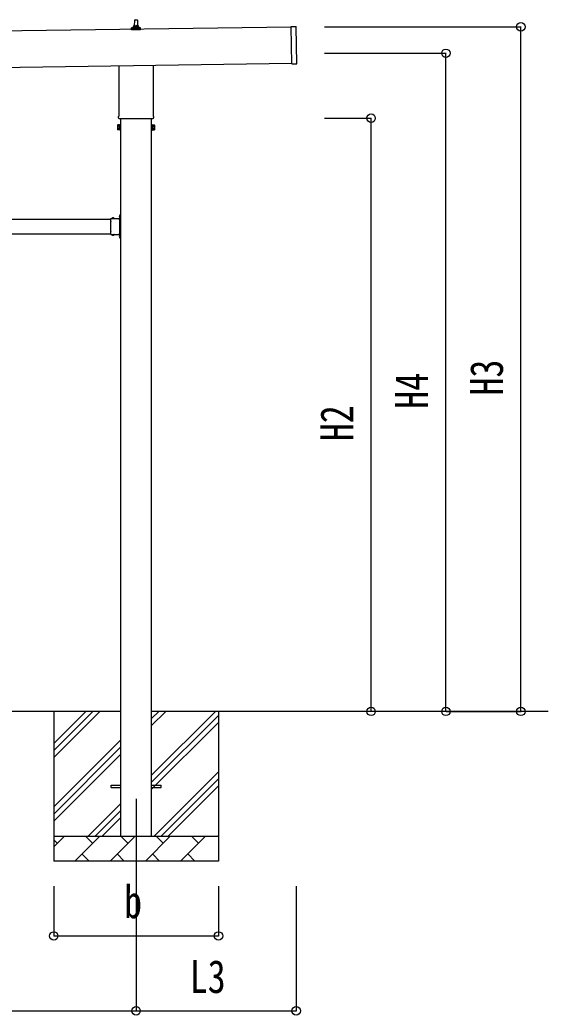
# Model space of a CAD drawing. Units: millimetres, scale not verified. Extents: x -16820 to 16820, y -11880 to 11880.
# Drawn here: x 255 to 2371, y -3969 to 19 of the extents above; entities that cross this region are included whole.
import ezdxf
from ezdxf.enums import TextEntityAlignment as Align

# ---------------------------------------------------------------- set-up
doc = ezdxf.new("R2010")
doc.units = ezdxf.units.MM
doc.header["$LTSCALE"] = 50
for name, color, linetype in [('0-4_YKK_12', 2, 'Continuous'), ('0-5_YKK_13', 4, 'Continuous'), ('0-6_YKK_A1', 4, 'Continuous'), ('0-7_YKK_D', 6, 'Continuous')]:
    doc.layers.add(name, color=color, linetype=linetype)
doc.styles.add('ＭＳ ゴシック', font='')
doc.styles.get('ＭＳ ゴシック').set_extended_font_data('MS Gothic')

msp = doc.modelspace()

# ---------------------------------------------------------------- linework, layer by layer
at = {"layer": '0-4_YKK_12'}
msp.add_line((720.58, -3102), (720.58, -3602), dxfattribs=at)
at = {"layer": '0-5_YKK_13'}
for p, q in [((714.58, -5.6), (715.31, 17.93)), ((716.31, 18.9), (724.85, 18.9)), ((725.85, 17.93), (726.58, -5.6)), ((702.33, -21.1), (702.33, -13.38)), ((738.83, -21.1), (702.33, -21.1)), ((702.71, -12.6), (738.45, -12.6)), ((703.09, -12.41), (709.81, -10.78)), ((710.2, -10.6), (730.96, -10.6)), ((710.58, -9.81), (710.58, -5.6)), ((711.58, -5.6), (729.58, -5.6)), ((730.58, -9.81), (730.58, -5.6)), ((738.06, -12.41), (731.34, -10.78)), ((738.83, -21.1), (738.83, -13.38)), ((1342.62, -7.59), (1361.62, -7.32)), ((1344.77, -157.57), (1342.62, -7.59)), ((1364.75, -156.29), (1362.63, -8.3)), ((1344.77, -157.57), (1363.76, -157.3)), ((652.28, -365.09), (652.28, -164.43)), ((788.88, -162.48), (788.88, -365.09)), ((650.58, -373.86), (650.58, -368.36)), ((788.52, -377.36), (652.64, -377.36)), ((790.58, -368.36), (790.58, -373.86)), ((646.58, -403.36), (647.34, -402.04)), ((646.58, -403.36), (646.58, -420.36)), ((646.58, -420.36), (647.34, -421.67)), ((653.58, -406.95), (647.34, -406.95)), ((653.58, -416.77), (647.34, -416.77)), ((653.58, -421.67), (647.34, -421.67)), ((656.08, -421.06), (653.58, -421.06)), ((785.08, -421.06), (787.58, -421.06)), ((787.58, -406.95), (793.82, -406.95)), ((787.58, -416.77), (793.82, -416.77)), ((787.58, -421.67), (793.82, -421.67)), ((794.58, -403.36), (793.82, -402.04)), ((794.58, -420.36), (793.82, -421.67)), ((794.58, -403.36), (794.58, -420.36)), ((620.08, -787.29), (620.08, -776.9)), ((620.08, -776.9), (656.48, -776.9)), ((620.08, -829.29), (620.08, -788.71)), ((623.34, -776.04), (623.34, -776.2)), ((624.04, -776.9), (632.11, -776.9)), ((626.95, -776.9), (625.63, -774.24)), ((629.2, -776.9), (630.53, -774.24)), ((632.81, -776.04), (632.81, -776.2)), ((652.38, -769), (658.08, -769)), ((656.08, -778.5), (653.08, -778.5)), ((656.48, -767.87), (653.82, -766.55)), ((656.48, -770.13), (653.82, -771.45)), ((655.62, -764.27), (655.78, -764.27)), ((655.62, -773.74), (655.78, -773.74)), ((656.08, -787.29), (656.08, -780.5)), ((656.08, -829.29), (656.08, -788.71)), ((656.48, -761.5), (658.08, -761.5)), ((656.48, -778.46), (656.48, -761.5)), ((656.48, -764.97), (656.48, -773.04)), ((658.08, -766), (656.48, -766)), ((656.48, -767), (658.08, -767)), ((656.48, -771), (658.08, -771)), ((658.08, -772), (656.48, -772)), ((620.08, -841.1), (620.08, -830.71)), ((656.08, -837.5), (656.08, -830.71)), ((620.08, -841.1), (656.48, -841.1)), ((623.34, -841.96), (623.34, -841.8)), ((624.04, -841.1), (632.11, -841.1)), ((626.95, -841.1), (625.63, -843.76)), ((629.2, -841.1), (630.53, -843.76)), ((632.81, -841.96), (632.81, -841.8)), ((653.08, -839.5), (656.08, -839.5)), ((656.48, -847.87), (653.82, -846.55)), ((656.48, -850.13), (653.82, -851.45)), ((655.62, -844.27), (655.78, -844.27)), ((655.62, -853.74), (655.78, -853.74)), ((656.48, -856.5), (656.48, -839.54)), ((656.48, -844.97), (656.48, -853.04)), ((656.48, -847), (658.08, -847)), ((656.48, -851), (658.08, -851)), ((656.48, -856.5), (658.08, -856.5)), ((620.58, -3047.5), (658.08, -3047.5)), ((620.58, -3056.5), (620.58, -3047.5)), ((620.58, -3056.5), (658.08, -3056.5)), ((783.08, -3047.5), (820.58, -3047.5)), ((783.08, -3056.5), (820.58, -3056.5)), ((820.58, -3056.5), (820.58, -3047.5))]:
    msp.add_line(p, q, dxfattribs=at)
for points in [[(653.58, -421.67), (653.58, -402.04), (647.34, -402.04)], [(653.58, -421.06), (653.58, -402.66), (656.08, -402.66)], [(787.58, -421.06), (787.58, -402.66), (785.08, -402.66)], [(787.58, -421.67), (787.58, -402.04), (793.82, -402.04)], [(656.08, -780.5), (653.08, -780.5), (653.08, -776.9)], [(658.08, -776.5), (658.08, -770.5), (658.08, -767.5), (658.08, -761.5)], [(656.08, -837.5), (653.08, -837.5), (653.08, -841.1)], [(658.08, -856.5), (658.08, -850.5), (658.08, -847.5), (658.08, -841.5)]]:
    msp.add_lwpolyline(points, dxfattribs=at)
for points in [[(656.08, -422.36), (656.08, -401.36), (658.08, -401.36), (658.08, -422.36)], [(785.08, -422.36), (785.08, -401.36), (783.08, -401.36), (783.08, -422.36)]]:
    msp.add_lwpolyline(points, close=True, dxfattribs=at)
for centre, radius, start, end in [((716.31, 17.9), 1, 90, 178.60509), ((724.85, 17.9), 1, 1.39491, 90), ((703.33, -13.38), 1, 103.62699, 180), ((709.58, -9.81), 1, 283.62699, 0), ((714.66, -6.23), 4.13, 90, 171.17633), ((711.58, -6.6), 1, 90, 180), ((723.91, -5.6), 4.83, 133.60282, 180), ((717.25, -5.6), 4.83, 0, 46.39718), ((726.49, -6.23), 4.13, 8.82367, 90), ((729.58, -6.6), 1, 0, 90), ((731.58, -9.81), 1, 180, 256.37301), ((737.83, -13.38), 1, 0, 76.37301), ((1361.63, -8.32), 1, 0.81845, 90.81845), ((1363.75, -156.3), 1, 270.81845, 0.81845), ((654.58, -368.36), 4, 125.09963, 180), ((654.58, -373.86), 4, 180, 194.47751), ((654.58, -373.86), 4, 194.47751, 241.04498), ((786.58, -373.86), 4, 298.95502, 345.52249), ((786.58, -368.36), 4, 0, 54.90037), ((786.58, -373.86), 4, 345.52249, 0), ((650.92, -404.5), 4.34, 145.61575, 214.38425), ((650.92, -419.22), 4.34, 145.61575, 214.38425), ((662.82, -411.86), 16.24, 162.41205, 197.58795), ((790.23, -404.5), 4.34, 325.61575, 34.38425), ((778.34, -411.86), 16.24, 342.41205, 17.58795), ((790.23, -419.22), 4.34, 325.61575, 34.38425), ((619.38, -788), 1, 314.427, 45.573), ((624.04, -776.2), 0.7, 180, 270), ((624.21, -776.04), 0.862, 129.12355, 180), ((628.08, -780.8), 7, 90, 129.12355), ((628.08, -780.8), 7, 50.87645, 90), ((632.11, -776.2), 0.7, 270, 0), ((631.95, -776.04), 0.862, 0, 50.87645), ((660.38, -769), 7, 140.87645, 180), ((660.38, -769), 7, 180, 219.12355), ((655.62, -765.13), 0.862, 90, 140.87645), ((655.62, -772.87), 0.862, 219.12355, 270), ((655.78, -764.97), 0.7, 0, 90), ((655.78, -773.04), 0.7, 270, 0), ((656.78, -788), 1, 134.427, 225.573), ((656.08, -776.5), 2, 270, 0), ((619.38, -830), 1, 314.427, 45.573), ((656.78, -830), 1, 134.427, 225.573), ((624.04, -841.8), 0.7, 90, 180), ((624.21, -841.96), 0.862, 180, 230.87645), ((628.08, -837.2), 7, 230.87645, 270), ((628.08, -837.2), 7, 270, 309.12355), ((632.11, -841.8), 0.7, 0, 90), ((631.95, -841.96), 0.862, 309.12355, 0), ((660.38, -849), 7, 140.87645, 180), ((660.38, -849), 7, 180, 219.12355), ((655.62, -845.13), 0.862, 90, 140.87645), ((655.62, -852.87), 0.862, 219.12355, 270), ((655.78, -844.97), 0.7, 0, 90), ((655.78, -853.04), 0.7, 270, 0), ((656.08, -841.5), 2, 0, 90)]:
    msp.add_arc(centre, radius, start, end, dxfattribs=at)
at = {"layer": '0-6_YKK_A1'}
for p, q in [((1342.65, -9.59), (95.31, -27.4)), ((97.38, -172.36), (1344.72, -154.54)), ((658.08, -377.36), (658.08, -3252)), ((783.08, -3252), (783.08, -377.36)), ((-978.92, -779), (620.08, -779)), ((-978.92, -839), (620.08, -839)), ((653.08, -839), (657.58, -839)), ((658.08, -2752), (-1016.92, -2752)), ((390.58, -2752), (390.58, -3352)), ((390.58, -2937.05), (575.63, -2752)), ((390.58, -2908.77), (547.35, -2752)), ((390.58, -2880.48), (519.06, -2752)), ((2371.46, -2752), (783.08, -2752)), ((783.08, -3007.1), (1038.18, -2752)), ((783.08, -2809.11), (840.19, -2752)), ((783.08, -2780.82), (811.9, -2752)), ((783.08, -3035.38), (1050.58, -2767.88)), ((1050.58, -2752), (1050.58, -3352)), ((783.08, -3063.67), (1050.58, -2796.17)), ((390.58, -3135.04), (658.08, -2867.54)), ((390.58, -3163.32), (658.08, -2895.82)), ((390.58, -3191.61), (658.08, -2924.11)), ((792.74, -3252), (1050.58, -2994.16)), ((821.02, -3252), (1050.58, -3022.44)), ((849.31, -3252), (1050.58, -3050.73)), ((528.18, -3252), (658.08, -3122.1)), ((556.46, -3252), (658.08, -3150.38)), ((584.75, -3252), (658.08, -3178.67)), ((390.58, -3252), (1050.58, -3252)), ((390.58, -3294.89), (433.47, -3252)), ((404.92, -3280.55), (390.58, -3266.21)), ((474.89, -3352), (574.89, -3252)), ((546.34, -3280.55), (517.79, -3252)), ((616.32, -3352), (716.32, -3252)), ((687.76, -3280.55), (659.21, -3252)), ((757.74, -3352), (857.74, -3252)), ((829.18, -3280.55), (800.63, -3252)), ((899.16, -3352), (999.16, -3252)), ((970.6, -3280.55), (942.05, -3252)), ((1047.29, -3252), (1050.58, -3248.72)), ((503.45, -3323.45), (532, -3352)), ((644.87, -3323.45), (673.42, -3352)), ((786.29, -3323.45), (814.84, -3352)), ((927.71, -3323.45), (956.26, -3352)), ((1050.58, -3352), (390.58, -3352))]:
    msp.add_line(p, q, dxfattribs=at)
msp.add_lwpolyline([(653.08, -779), (657.58, -779), (657.58, -839)], dxfattribs=at)
at = {"layer": '0-7_YKK_D'}
for p, q in [((1476.19, -9.11), (2263.22, -9.11)), ((2262.22, -2752), (2262.22, -9.11)), ((1476.19, -114.86), (1963.22, -114.86)), ((1962.22, -2752), (1962.22, -114.86)), ((1476.19, -374.86), (1663.22, -374.86)), ((1662.22, -2752), (1662.22, -374.86)), ((1963.22, -2752), (2263.22, -2752)), ((390.58, -3452), (390.58, -3653)), ((720.58, -3452), (720.58, -3953)), ((720.58, -3452), (720.58, -3953)), ((1050.58, -3452), (1050.58, -3653)), ((1362.22, -3452), (1362.22, -3953)), ((390.58, -3652), (1050.58, -3652)), ((-1079.42, -3952), (720.58, -3952)), ((720.58, -3952), (1362.22, -3952))]:
    msp.add_line(p, q, dxfattribs=at)
for centre in [(2262.22, -9.11), (1962.22, -114.86), (1662.22, -374.86), (1662.22, -2752), (1962.22, -2752), (2262.22, -2752), (390.58, -3652), (1050.58, -3652), (720.58, -3952), (720.58, -3952), (1362.22, -3952)]:
    msp.add_circle(centre, 17, dxfattribs=at)

# ---------------------------------------------------------------- texts
at = {"layer": '0-7_YKK_D', "style": 'ＭＳ ゴシック', "width": 0.8}
for s, p in [('H3', (2230.22, -1486.15)), ('H4', (1930.22, -1539.03)), ('H2', (1630.22, -1669.03))]:
    msp.add_text(s, height=132, rotation=90, dxfattribs=at).set_placement(p, align=Align.BOTTOM_LEFT)
for s, p in [('b', (672.58, -3620)), ('L3', (935.8, -3920))]:
    msp.add_text(s, height=132, dxfattribs=at).set_placement(p, align=Align.BOTTOM_LEFT)

doc.saveas('drawing.dxf')
